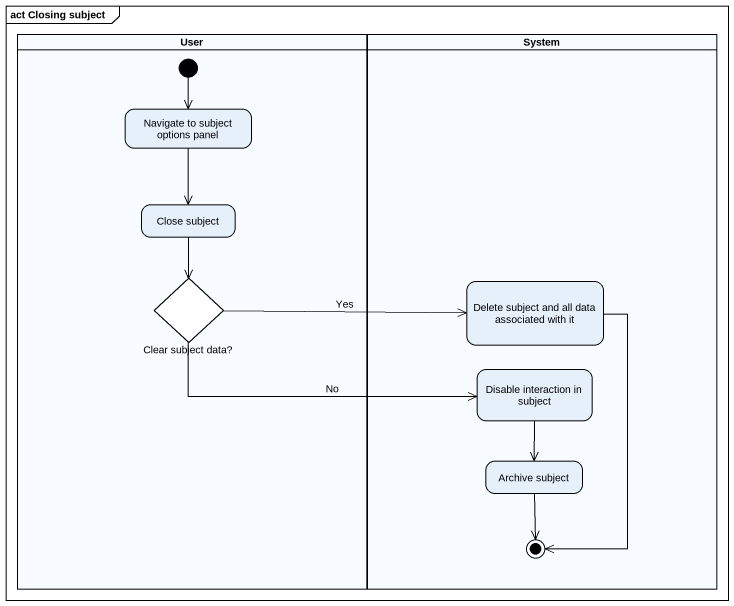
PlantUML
@startuml
mainframe act Closing subject
hide empty description
state User <<partition>> {
  state "Navigate to subject options panel" as Navigate_to_subject_options
  state "Close subject" as Close_subject
  state "Clear subject data?" as Clear_subject_data <<choice>>
  [*] --> Navigate_to_subject_options
}
state System <<partition>> {
  state "Delete subject and all data associated with it" as Delete_subject_and_all_data
  state "Disable interaction in subject" as Disable_interaction_in
  state "Archive subject" as Archive_subject
  Delete_subject_and_all_data --> [*]
  Archive_subject --> [*]
}
Navigate_to_subject_options --> Close_subject
Close_subject --> Clear_subject_data
Clear_subject_data -right-> Delete_subject_and_all_data : Yes
Clear_subject_data -right-> Disable_interaction_in : No
Disable_interaction_in --> Archive_subject
@enduml
